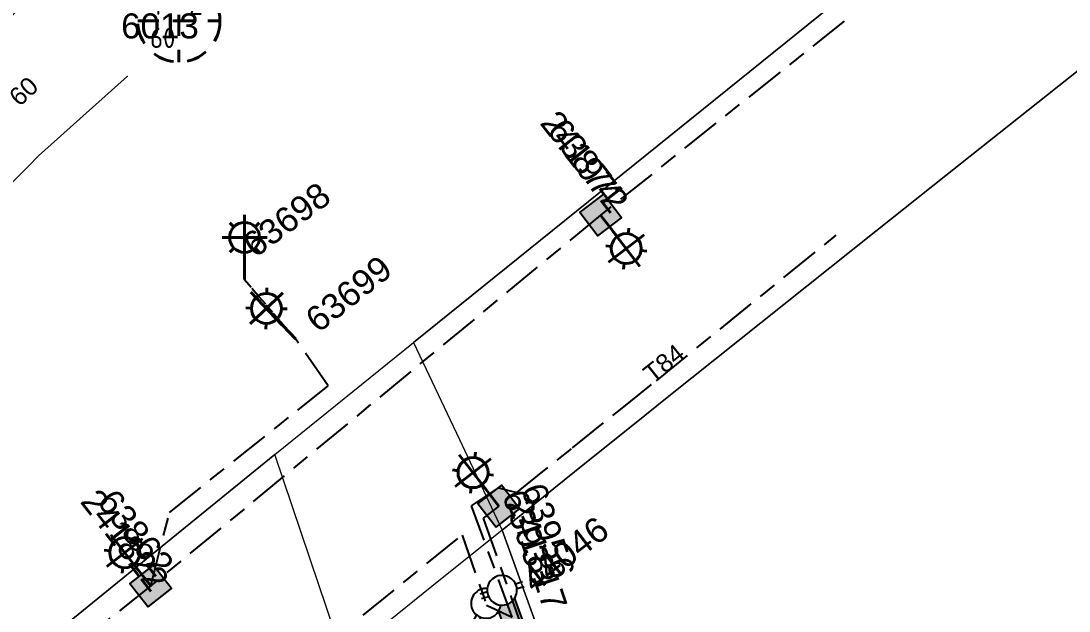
# Model space of a CAD drawing. Header units: metres. Extents: x 309980 to 311407, y 6249141 to 6251386.
# Drawn here: x 311013.8 to 311118.6, y 6250060.6 to 6250119.6 of the extents above; entities that cross this region are included whole.
import ezdxf
from ezdxf.enums import TextEntityAlignment as Align

# ---------------------------------------------------------------- set-up
doc = ezdxf.new("R2010")
doc.units = ezdxf.units.M
for name, pattern in [('Cable Exist OH', [1, 1, 0]), ('Cable Exist UG', [8.2, 4, -1.2, 1.8, -1.2]), ('Dash', [5, 3, -2])]:
    doc.linetypes.add(name, pattern=pattern)
doc.layers.get('0').update_dxf_attribs({"color": 6})
doc.layers.add('Cadastre Land Parcels_SP_EXT', color=9, linetype='Continuous', lineweight=5)
doc.layers.add('Cadastre Roads_SP_EXT', color=9, linetype='Continuous', lineweight=5)
for name, color, linetype in [('Equip_LV_EXT', 7, 'Continuous'), ('Equip_SL_EXT', 7, 'Continuous'), ('Equip_SP_SL_EXT', 7, 'Continuous'), ('Mains_LV_EXT', 7, 'Continuous'), ('Mains_SL_EXT', 7, 'Continuous'), ('SupportsUG_SP_LV_EXT', 7, 'Continuous'), ('SupportsUG_SP_LV_SL_EXT', 7, 'Continuous')]:
    doc.layers.add(name, color=color, linetype=linetype)
doc.styles.add('COLUMN_LABEL', font='arial.ttf')
doc.styles.add('iecARIAL', font='arial.ttf', dxfattribs={"height": 2})
doc.styles.add('IESYMBOL1', font='isocp.shx')
doc.styles.add('POLE_LABEL', font='arial.ttf')
doc.styles.add('SLCP_LABEL', font='arial.ttf', dxfattribs={"height": 3.5})
doc.styles.get("Standard").update_dxf_attribs({"font": 'arial.ttf'})

# ---------------------------------------------------------------- blocks, each defined once
blk = doc.blocks.new('COLUMN_EXT')
blk.add_hatch(color=256).paths.add_polyline_path([(-1.49, 1.48), (-1.49, -1.49), (1.48, -1.49), (1.48, 1.48)])
blk.add_lwpolyline([(-1.49, -1.49), (1.48, -1.49), (1.48, 1.48), (-1.49, 1.48)], close=True)
for tag, height, style, flags, p in [('ASSET_NUM', 2.5, 'COLUMN_LABEL', 8, (2, 2)), ('STRUCTURE_PLANT_NUMBER', 0.2, 'POLE_LABEL', 9, (1.81, 0.03)), ('STREET_CODE', 0.2, 'COLUMN_LABEL', 9, (1.81, -0.2))]:
    blk.add_attdef(tag, text='', height=height, dxfattribs=dict(style=style, flags=flags)).set_placement(p, align=Align.MIDDLE_LEFT)
at = {"flags": 9}
for tag, p in [('COLUMN_TYPE', (1.81, -0.4)), ('OWNED_BY', (1.81, -0.6)), ('STATE', (1.81, -0.8)), ('USAGE', (1.81, -1)), ('STREETNAME', (1.81, -1.6)), ('SUBURB', (1.81, -1.8)), ('LEGEND', (1.81, -1.2)), ('LOCATION', (1.81, -1.4)), ('NOTES', (1.81, -2))]:
    blk.add_attdef(tag, text='', height=0.2, dxfattribs=at).set_placement(p, align=Align.MIDDLE_LEFT)
at = {"flags": 1}
blk.add_attdef('Z', (1.81, -2.35), '', height=0.2, dxfattribs=at)
blk = doc.blocks.new('PILLAR_EXT')
blk.add_hatch(color=256).paths.add_polyline_path([(-2.475, 0.99), (-2.475, -0.99), (2.475, -0.99), (2.475, 0.99)])
blk.add_lwpolyline([(-2.475, -0.99), (2.475, -0.99), (2.475, 0.99), (-2.475, 0.99)], close=True)
at = {"style": 'iecARIAL', "flags": 8}
blk.add_attdef('ASSET_NUM', (1.5, 3.5), '', height=2.5, dxfattribs=at)
for tag, p, flags in [('OWNED_BY', (0, -0.2), 9), ('STATE', (0, -0.4), 9), ('SUPPORT_TYPE', (0, -0.6), 9), ('USAGE', (0, -0.8), 9), ('LEGEND', (0, -1), 9), ('LOCATION', (0, -1.2), 9), ('STREETNAME', (0, -1.8), 9), ('SUBURB', (0, -2), 1), ('NOTES', (0, -1.4), 9), ('PARENT', (0, -1.6), 9)]:
    blk.add_attdef(tag, p, '', height=0.2, dxfattribs=dict(flags=flags))
blk = doc.blocks.new('SL_LANTERN_EXT')
at = {"lineweight": 40}
for p, q in [((0, 1.97), (0, 6.47)), ((-1.46, 5.68), (-1.06, 5.28)), ((1.46, 5.68), (1.06, 5.28)), ((-2.25, 4.22), (2.25, 4.22)), ((-1.46, 2.76), (-1.06, 3.16)), ((1.46, 2.76), (1.06, 3.16)), ((0, 0), (0, 2.72))]:
    blk.add_line(p, q, dxfattribs=at)
blk.add_circle((0, 4.22), 1.5, dxfattribs=at)
at = {"style": 'iecARIAL', "flags": 8}
blk.add_attdef('ASSET_NUM', (1.5, 1.5), '', height=2.5, dxfattribs=at)
for tag, p, height, flags in [('CONSTRUCTED_VOLTAGE', (0.98, -0.65), 0.2, 9), ('CONTROL_TYPE', (0.98, -0.85), 0.2, 9), ('LANTERN_PURPOSE', (0.98, -1.05), 0.2, 9), ('LNUMBER', (2.18, -3.25), 2.5, 8), ('OPERATING_VOLTAGE', (0.98, -1.65), 0.2, 9), ('ORIENTATION', (0.98, -1.85), 0.2, 9), ('OWNED_BY', (0.98, -2.05), 0.2, 9), ('STATE', (0.98, -2.25), 0.2, 9), ('LANTERN_TYPE', (0.98, -1.25), 0.2, 9), ('NO_PHASES', (0.98, -1.45), 0.2, 9), ('USAGE', (0.98, -2.45), 0.2, 9), ('CEXIST', (0.98, -2.65), 0.2, 9), ('CNEW', (0.98, -2.85), 0.2, 9), ('CNUMBER', (0.98, -3.05), 0.2, 9), ('CREMOVE', (0.98, -3.25), 0.2, 9), ('CREPLACE', (0.98, -3.45), 0.2, 9), ('LKINGHEIGHT', (0.98, -3.65), 0.2, 9), ('LBRACKET', (0.98, -3.85), 0.2, 9), ('LBRACKETVOCAB', (0.98, -4.05), 0.2, 9), ('LCATEGORY', (0.98, -4.25), 0.2, 9), ('LCHARGE1', (0.98, -4.45), 0.2, 9), ('LCHARGE1PERCENT', (0.98, -4.65), 0.2, 9), ('LCHARGE2', (0.98, -4.85), 0.2, 9), ('LCHARGE2PERCENT', (0.98, -5.05), 0.2, 9), ('LCHARGE3', (0.98, -5.25), 0.2, 9), ('LCHARGE3PERCENT', (0.98, -5.45), 0.2, 9), ('LEXIST', (0.98, -5.65), 0.2, 9), ('LLAMP', (0.98, -5.85), 0.2, 9), ('LLAMPVOCAB', (0.98, -6.05), 0.2, 9), ('LMAST', (0.98, -6.25), 0.2, 9), ('LMASTVOCAB', (0.98, -6.45), 0.2, 9), ('LNEW', (0.98, -6.65), 0.2, 9), ('LANTNUMBER', (0.98, -6.85), 0.2, 9), ('LOUTREACH', (0.98, -7.25), 0.2, 9), ('LOUTREACHVOCAB', (0.98, -7.45), 0.2, 9), ('LRATECODE', (0.98, -7.65), 0.2, 9), ('LREMOVE', (0.98, -7.85), 0.2, 9), ('LREPLACE', (0.98, -8.05), 0.2, 9), ('LTYPE', (0.98, -8.25), 0.2, 9), ('LTYPEVOCAB', (0.98, -8.45), 0.2, 9), ('STREETNAME', (0.98, -9.25), 0.2, 9), ('SUBURB', (0.98, -9.45), 0.2, 1), ('LEGEND', (0.98, -8.65), 0.2, 9), ('LOCATION', (0.98, -8.85), 0.2, 9), ('NOTES', (0.98, -9.05), 0.2, 9)]:
    blk.add_attdef(tag, p, '', height=height, dxfattribs=dict(flags=flags))
blk = doc.blocks.new('LV_UG_LINKS_OPEN_EXT')
for p, q in [((-0.25, 1.47), (-0.25, 2.22)), ((0.25, 1.47), (0.25, 2.22)), ((-0.25, -1.47), (-0.25, -2.22)), ((0.25, -1.47), (0.25, -2.22))]:
    blk.add_line(p, q)
at = {"flags": 9}
for tag, p in [('ACTUAL_STATUS', (0, 0)), ('CONSTRUCTED_VOLTAGE', (0, -0.2)), ('OPERATING_VOLTAGE', (0, -0.6)), ('ORIENTATION', (0, -0.8)), ('STATE', (0, -1)), ('NO_PHASES', (0, -0.4)), ('SWITCH_TYPE', (0, -1.2)), ('USAGE', (0, -1.4)), ('NOTES', (0, -1.6))]:
    blk.add_attdef(tag, text='', height=0.2, dxfattribs=at).set_placement(p, align=Align.MIDDLE_LEFT)
at = {"flags": 1}
blk.add_attdef('Z', (0, 0), '', height=0.2, dxfattribs=at)
blk.add_wipeout([(-0.25, 1.47), (-0.43, 1.43), (-0.61, 1.36), (-0.77, 1.28), (-0.93, 1.17), (-1.07, 1.05), (-1.19, 0.9), (-1.29, 0.75), (-1.38, 0.58), (-1.44, 0.4), (-1.48, 0.22), (-1.49, 0.03), (-1.49, -0.16), (-1.45, -0.34), (-1.4, -0.52), (-1.32, -0.69), (-1.23, -0.85), (-1.11, -1), (-0.98, -1.13), (-0.83, -1.24), (-0.66, -1.34), (-0.49, -1.41), (-0.31, -1.46), (-0.13, -1.49), (0.06, -1.49), (0.25, -1.47), (0.43, -1.43), (0.61, -1.36), (0.77, -1.28), (0.93, -1.17), (1.07, -1.05), (1.19, -0.9), (1.29, -0.75), (1.38, -0.58), (1.44, -0.4), (1.48, -0.22), (1.49, -0.03), (1.49, 0.16), (1.45, 0.34), (1.4, 0.52), (1.32, 0.69), (1.23, 0.85), (1.11, 1), (0.98, 1.13), (0.83, 1.24), (0.66, 1.34), (0.49, 1.41), (0.31, 1.46), (0.13, 1.49), (-0.06, 1.49)])
blk.add_lwpolyline([(0, -1.49, 1), (0, 1.49, 1)], format="xyb", close=True)
blk = doc.blocks.new('SLCP_ZELL_EXT')
blk.add_wipeout([(-0.24, 7.5), (-0.71, 7.47), (-1.17, 7.41), (-1.64, 7.32), (-2.09, 7.21), (-2.54, 7.06), (-2.98, 6.89), (-3.41, 6.69), (-3.82, 6.46), (-4.22, 6.21), (-4.6, 5.93), (-4.96, 5.63), (-5.31, 5.31), (-5.63, 4.96), (-5.93, 4.6), (-6.21, 4.22), (-6.46, 3.82), (-6.69, 3.41), (-6.89, 2.98), (-7.06, 2.54), (-7.21, 2.09), (-7.32, 1.64), (-7.41, 1.17), (-7.47, 0.71), (-7.5, 0.24), (-7.5, -0.24), (-7.47, -0.71), (-7.41, -1.17), (-7.32, -1.64), (-7.21, -2.09), (-7.06, -2.54), (-6.89, -2.98), (-6.69, -3.41), (-6.46, -3.82), (-6.21, -4.22), (-5.93, -4.6), (-5.63, -4.96), (-5.31, -5.31), (-4.96, -5.63), (-4.6, -5.93), (-4.22, -6.21), (-3.82, -6.46), (-3.41, -6.69), (-2.98, -6.89), (-2.54, -7.06), (-2.09, -7.21), (-1.64, -7.32), (-1.17, -7.41), (-0.71, -7.47), (-0.24, -7.5), (0.24, -7.5), (0.71, -7.47), (1.17, -7.41), (1.64, -7.32), (2.09, -7.21), (2.54, -7.06), (2.98, -6.89), (3.41, -6.69), (3.82, -6.46), (4.22, -6.21), (4.6, -5.93), (4.96, -5.63), (5.31, -5.31), (5.63, -4.96), (5.93, -4.6), (6.21, -4.22), (6.46, -3.82), (6.69, -3.41), (6.89, -2.98), (7.06, -2.54), (7.21, -2.09), (7.32, -1.64), (7.41, -1.17), (7.47, -0.71), (7.5, -0.24), (7.5, 0.24), (7.47, 0.71), (7.41, 1.17), (7.32, 1.64), (7.21, 2.09), (7.06, 2.54), (6.89, 2.98), (6.69, 3.41), (6.46, 3.82), (6.21, 4.22), (5.93, 4.6), (5.63, 4.96), (5.31, 5.31), (4.96, 5.63), (4.6, 5.93), (4.22, 6.21), (3.82, 6.46), (3.41, 6.69), (2.98, 6.89), (2.54, 7.06), (2.09, 7.21), (1.64, 7.32), (1.17, 7.41), (0.71, 7.47), (0.24, 7.5)])
at = {"linetype": 'Dash', "lineweight": 40, "ltscale": 0.7}
for p, q in [((0, 4.11), (0, -4.11)), ((-4.11, 0), (4.11, 0))]:
    blk.add_line(p, q, dxfattribs=at)
blk.add_circle((0, 0), 4.11, dxfattribs=at)
at = {"lineweight": 40, "style": 'IESYMBOL1'}
for s, p in [('P', (-1.6, 0)), ('Z', (1.7, 0)), ('60', (-1.61, -3.31))]:
    blk.add_text(s, height=2, dxfattribs=at).set_placement(p, align=Align.BOTTOM_CENTER)
at = {"style": 'SLCP_LABEL'}
for tag, height, flags, p in [('ASSET_NUM', 2.5, 8, (2, 2)), ('STREET_CODE', 0.2, 9, (0, -0.2))]:
    blk.add_attdef(tag, text='', height=height, dxfattribs=dict(at, flags=flags)).set_placement(p, align=Align.MIDDLE_LEFT)
at = {"flags": 1}
blk.add_attdef('Z', (0, 0), '', height=0.2, dxfattribs=at)
at = {"flags": 9}
for tag, p in [('CONSTRUCTED_VOLTAGE', (0, -0.4)), ('CONTROL_TYPE', (0, -0.6)), ('OPERATING_VOLTAGE', (0, -1)), ('NO_PHASES', (0, -0.8)), ('ORIENTATION', (0, -1.2)), ('OWNED_BY', (0, -1.4)), ('STATE', (0, -2)), ('USAGE', (0, -1.6)), ('LOCATION', (0, -1.8)), ('NOTES', (0, -2.2))]:
    blk.add_attdef(tag, text='', height=0.2, dxfattribs=at).set_placement(p, align=Align.MIDDLE_LEFT)

msp = doc.modelspace()

# ---------------------------------------------------------------- linework, layer by layer
at = {"layer": 'Cadastre Land Parcels_SP_EXT', "linetype": 'Continuous'}
for points in [[(311140.52, 6250240.77), (311117.62, 6250225.13), (311067.83, 6250190.27), (311058.46, 6250182.54), (311040.88, 6250168.03), (311028.79, 6250158.09), (311021.14, 6250151.79), (311006.86, 6250139.02), (311016.13, 6250138.43), (311023.32, 6250130.45), (311023.22, 6250123.97), (311026.13, 6250120.9), (311028.89, 6250117.99), (311015.57, 6250106.07), (311014.52, 6250105.01), (310991.43, 6250081.78)], [(310968.35, 6250018.66), (311039.2, 6250076.22), (311053.05, 6250087.42), (311118.09, 6250139.83), (311118.88, 6250140.46)], [(311126.27, 6250119.97), (311107.75, 6250105.27), (311103.52, 6250101.9), (311099.28, 6250098.53), (311078.6, 6250082.04), (311074.99, 6250079.16), (311070.19, 6250075.32), (311061.91, 6250068.68), (311070.27, 6250045.52), (311077.45, 6250025.74), (311079.65, 6250019.66), (311086.41, 6250001.1), (311095.86, 6249975.14), (311113.35, 6249987.97), (311125.67, 6249997)]]:
    msp.add_lwpolyline(points, dxfattribs=at)
msp.add_lwpolyline([(311014.52, 6250105.01), (311015.57, 6250106.07), (311028.89, 6250117.99), (311026.13, 6250120.9), (311023.22, 6250123.97), (311023.32, 6250130.45), (311015.35, 6250122.74), (310984.47, 6250089.37), (310991.43, 6250081.78), (311014.52, 6250105.01)], close=True, dxfattribs=at)
at = {"layer": 'Cadastre Roads_SP_EXT', "linetype": 'Continuous'}
for points in [[(311168.94, 6250158.51), (311164.93, 6250169.3), (311159.27, 6250187.02), (311158.8, 6250185.92), (311146.94, 6250158.33), (311146.22, 6250157.87), (311118.88, 6250140.46), (311118.09, 6250139.83), (311053.05, 6250087.42), (311057.64, 6250077.72), (311061.91, 6250068.68), (311070.19, 6250075.32), (311074.99, 6250079.16), (311078.6, 6250082.04), (311099.28, 6250098.53), (311103.52, 6250101.9), (311107.75, 6250105.27), (311126.27, 6250119.97), (311130.03, 6250122.94), (311157.2, 6250140.01), (311170.25, 6250148.2), (311173.14, 6250147.21), (311168.94, 6250158.51)], [(311086.41, 6250001.1), (311079.65, 6250019.66), (311077.45, 6250025.74), (311070.27, 6250045.52), (311061.91, 6250068.68), (311054.9, 6250063.04), (311046.05, 6250055.91), (311064.8, 6250005.34), (311065.77, 6250000.69), (311074.91, 6249956.9), (311084.22, 6249965.01), (311095.86, 6249975.14), (311086.41, 6250001.1)]]:
    msp.add_lwpolyline(points, close=True, dxfattribs=at)
msp.add_lwpolyline([(311046.05, 6250055.91), (311042.69, 6250065.87), (311039.2, 6250076.22), (310968.35, 6250018.66)], dxfattribs=at)
at = {"layer": 'Mains_SL_EXT', "linetype": 'Cable Exist UG'}
for points in [[(311096.12, 6250119.54), (311071.76, 6250100.16)], [(311026.78, 6250063.09), (311028.66, 6250070.44), (311044.53, 6250083.08), (311041.26, 6250087.77)], [(311026.78, 6250063.09), (310990.88, 6250034.59)]]:
    msp.add_lwpolyline(points, dxfattribs=at)
at = {"layer": 'Mains_SL_EXT', "linetype": 'Cable Exist OH'}
msp.add_lwpolyline([(311036.16, 6250093.7), (311041.26, 6250087.77)], dxfattribs=at)

# ---------------------------------------------------------------- block references
at = {"layer": 'Equip_SP_SL_EXT'}
ref = msp.add_blockref('SL_LANTERN_EXT', (311071.76, 6250100.16), dxfattribs=dict(at, rotation=217.4445445952943))
ref.add_attrib('ASSET_NUM', '63874', dxfattribs={"layer": '0', "height": 2.5, "rotation": 307.966, "style": 'iecARIAL'}).set_placement((311073.26, 6250101.66), align=Align.MIDDLE_RIGHT)
ref = msp.add_blockref('SL_LANTERN_EXT', (311036.16, 6250093.7), dxfattribs=at)
ref.add_attrib('ASSET_NUM', '63698', dxfattribs={"layer": '0', "height": 2.5, "rotation": 36.6314, "style": 'iecARIAL'}).set_placement((311037.66, 6250095.2), align=Align.BOTTOM_LEFT)
ref = msp.add_blockref('SL_LANTERN_EXT', (311041.26, 6250087.77), dxfattribs=dict(at, rotation=43.59253891287018))
ref.add_attrib('ASSET_NUM', '63699', dxfattribs={"layer": '0', "height": 2.5, "rotation": 38.4336, "style": 'iecARIAL'}).set_placement((311042.76, 6250089.27), align=Align.MIDDLE_LEFT)
ref = msp.add_blockref('SL_LANTERN_EXT', (311061.58, 6250071.07), dxfattribs=dict(at, rotation=37.61313317374846))
ref.add_attrib('ASSET_NUM', '63933', dxfattribs={"layer": '0', "height": 2.5, "rotation": 288.7146, "style": 'iecARIAL'}).set_placement((311063.08, 6250072.57), align=Align.MIDDLE_LEFT)
ref = msp.add_blockref('SL_LANTERN_EXT', (311061.58, 6250071.07), dxfattribs=dict(at, rotation=37.61313317374846))
ref.add_attrib('ASSET_NUM', '63956', dxfattribs={"layer": '0', "height": 2.5, "rotation": 288.7146, "style": 'iecARIAL'}).set_placement((311063.08, 6250072.57), align=Align.BOTTOM_LEFT)
ref = msp.add_blockref('SL_LANTERN_EXT', (311026.78, 6250063.09), dxfattribs=dict(at, rotation=38.00228974602867))
ref.add_attrib('ASSET_NUM', '63862', dxfattribs={"layer": '0', "height": 2.5, "rotation": 307.966, "style": 'iecARIAL'}).set_placement((311028.28, 6250064.59), align=Align.MIDDLE_RIGHT)
at = {"layer": 'SupportsUG_SP_LV_EXT'}
ref = msp.add_blockref('PILLAR_EXT', (311062.87, 6250059.8), dxfattribs=dict(at, rotation=289.8642534274624))
ref.add_attrib('ASSET_NUM', '44046', dxfattribs={"layer": '0', "height": 2.5, "rotation": 37.6126, "style": 'iecARIAL'}).set_placement((311064.37, 6250063.3), align=Align.MIDDLE_LEFT)
at = {"layer": 'SupportsUG_SP_LV_SL_EXT'}
ref = msp.add_blockref('COLUMN_EXT', (311071.76, 6250100.16), dxfattribs=dict(at, rotation=217.4445445952943))
ref.add_attrib('ASSET_NUM', '241972', dxfattribs={"layer": '0', "height": 2.5, "rotation": 307.966, "style": 'COLUMN_LABEL'}).set_placement((311073.76, 6250100.91), align=Align.MIDDLE_RIGHT)
ref = msp.add_blockref('COLUMN_EXT', (311026.78, 6250063.09), dxfattribs=dict(at, rotation=38.00228974602867))
ref.add_attrib('ASSET_NUM', '241822', dxfattribs={"layer": '0', "height": 2.5, "rotation": 307.966, "style": 'COLUMN_LABEL'}).set_placement((311028.78, 6250063.85), align=Align.TOP_RIGHT)
ref = msp.add_blockref('COLUMN_EXT', (311061.58, 6250071.07), dxfattribs=dict(at, rotation=37.61313317374846))
ref.add_attrib('ASSET_NUM', '241817', dxfattribs={"layer": '0', "height": 2.5, "rotation": 288.7146, "style": 'COLUMN_LABEL'}).set_placement((311063.58, 6250071.82), align=Align.MIDDLE_LEFT)

# ---------------------------------------------------------------- texts
at = {"layer": 'Cadastre Land Parcels_SP_EXT'}
msp.add_text('60', height=1.8, rotation=42.6188, dxfattribs=at).set_placement((311013.65, 6250110.92))
at = {"layer": 'Mains_LV_EXT'}
msp.add_text('T84', height=1.8, rotation=38.6208, dxfattribs=at).set_placement((311076.96, 6250083.29))

# ---------------------------------------------------------------- next in the draw order: block references
at = {"layer": 'Equip_LV_EXT', "rotation": 150.9182605284979}
msp.add_blockref('LV_UG_LINKS_OPEN_EXT', (311060.3, 6250061.35), dxfattribs=at)
at = {"layer": 'Equip_SL_EXT'}
ref = msp.add_blockref('SLCP_ZELL_EXT', (311029.59, 6250119.56), dxfattribs=at)
ref.add_attrib('ASSET_NUM', '6013', dxfattribs={"layer": '0', "height": 2.5, "style": 'SLCP_LABEL'}).set_placement((311031.59, 6250120.31), align=Align.TOP_RIGHT)

# ---------------------------------------------------------------- next in the draw order: block references
at = {"layer": 'Equip_LV_EXT', "rotation": 286.3352618919901}
msp.add_blockref('LV_UG_LINKS_OPEN_EXT', (311061.91, 6250062.66), dxfattribs=at)

# ---------------------------------------------------------------- next in the draw order: linework, layer by layer
at = {"layer": 'Mains_LV_EXT', "linetype": 'Cable Exist UG'}
for points in [[(311062.93, 6250059.97), (311058.87, 6250071.08), (311061.56, 6250072.9), (311063.38, 6250072.42), (311068.94, 6250076.88), (311073.74, 6250080.72), (311077.35, 6250083.6), (311095.32, 6250098.15)], [(311022.51, 6250039.53), (311057.91, 6250068.17), (311060.37, 6250061.17), (311062.93, 6250059.97)]]:
    msp.add_lwpolyline(points, dxfattribs=at)
at = {"layer": 'Mains_SL_EXT', "linetype": 'Cable Exist UG'}
for points in [[(311071.76, 6250100.16), (311026.78, 6250063.09)], [(311061.58, 6250071.07), (311060.02, 6250069.86), (311066.71, 6250050.89), (311067.21, 6250048.18)]]:
    msp.add_lwpolyline(points, dxfattribs=at)

doc.saveas('drawing.dxf')
